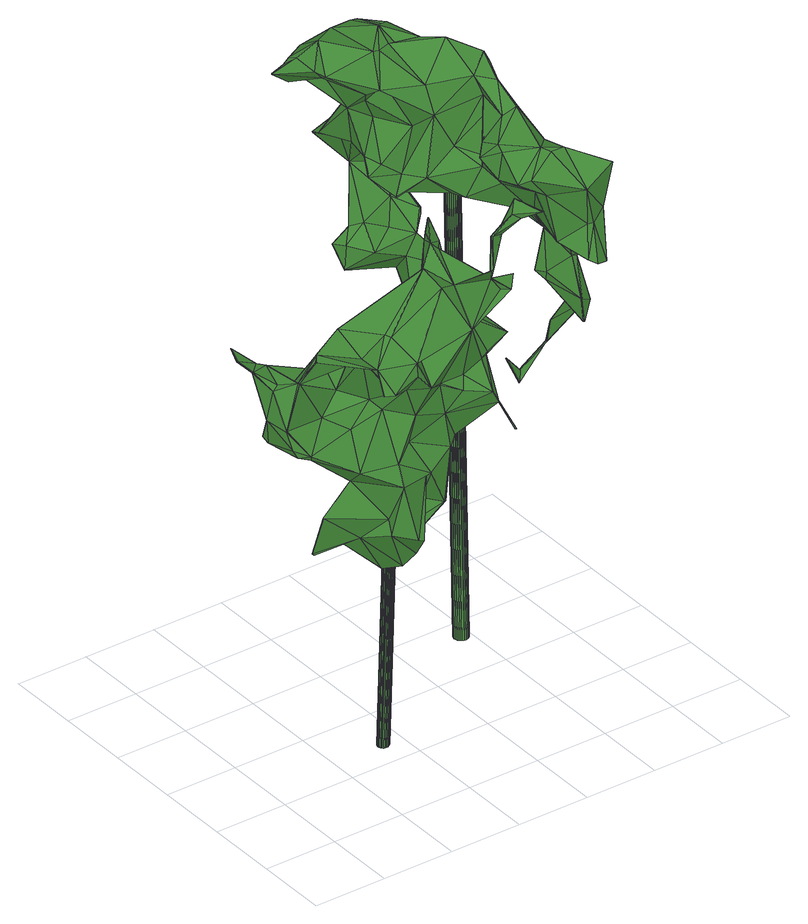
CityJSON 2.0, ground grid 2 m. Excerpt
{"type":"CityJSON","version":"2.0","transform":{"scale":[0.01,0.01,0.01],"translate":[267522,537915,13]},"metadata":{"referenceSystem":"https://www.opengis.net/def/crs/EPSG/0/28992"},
"CityObjects":{
"tree1":{"type":"SolitaryVegetationObject","attributes":{"gtid":206,"crown_width_m":4.95,"crown_median_z":23.78,"crown_r50_m":0.318,"crown_porosity":0.887,"trunk_H_m":10.5,"trunk_DBH_m":0.301,"trunk_radius_m":0.15,"trunk_base_height_m":13.28,"original_gtid":"206"},"geometry":[{"type":"Solid","lod":"3","boundaries":[[[[0,1,2]],[[3,4,5]],[[6,7,8]],[[9,10,11]],[[12,13,14]],[[15,16,17]],[[18,19,20]],[[21,19,18]],[[1,16,22]],[[23,16,1]],[[24,25,26]],[[24,26,27]],[[28,29,30]],[[31,32,33]],[[34,35,36]],[[37,33,38]],[[39,40,41]],[[42,43,35]],[[42,35,44]],[[31,45,32]],[[5,46,47]],[[48,49,50]],[[51,52,53]],[[43,36,35]],[[54,55,56]],[[57,55,54]],[[39,58,40]],[[36,43,59]],[[60,61,62]],[[63,64,12]],[[1,22,2]],[[65,4,66]],[[67,68,24]],[[69,44,34]],[[24,7,70]],[[71,67,72]],[[73,10,33]],[[74,26,75]],[[69,42,44]],[[76,77,5]],[[78,79,80]],[[81,82,83]],[[5,84,85]],[[14,86,12]],[[87,88,89]],[[32,90,33]],[[91,92,93]],[[94,95,96]],[[60,97,98]],[[23,17,16]],[[22,63,2]],[[99,71,72]],[[77,65,100]],[[95,47,101]],[[83,102,103]],[[83,104,102]],[[64,63,22]],[[105,106,107]],[[74,108,26]],[[53,21,88]],[[109,110,108]],[[111,112,113]],[[59,112,111]],[[77,76,65]],[[114,109,108]],[[44,35,34]],[[34,59,69]],[[115,88,87]],[[116,14,50]],[[116,50,49]],[[69,117,118]],[[69,119,42]],[[111,69,59]],[[118,113,112]],[[2,86,0]],[[2,63,86]],[[12,86,63]],[[74,100,114]],[[74,114,108]],[[120,121,122]],[[123,124,125]],[[123,125,126]],[[127,110,128]],[[28,129,124]],[[130,102,56]],[[58,131,132]],[[16,15,82]],[[68,99,133]],[[134,135,136]],[[83,82,15]],[[75,77,100]],[[75,100,74]],[[107,106,85]],[[137,138,139]],[[72,140,99]],[[101,141,142]],[[47,141,101]],[[143,83,80]],[[144,96,95]],[[51,53,115]],[[33,37,73]],[[58,73,37]],[[145,61,28]],[[32,45,146]],[[58,147,131]],[[72,67,140]],[[81,143,148]],[[120,104,121]],[[149,150,39]],[[49,150,149]],[[151,130,56]],[[152,61,145]],[[132,40,58]],[[21,89,88]],[[122,125,124]],[[65,76,5]],[[65,5,4]],[[153,6,142]],[[142,6,154]],[[109,130,151]],[[155,66,80]],[[51,115,87]],[[73,107,10]],[[118,156,113]],[[137,153,138]],[[140,67,27]],[[27,67,24]],[[19,157,20]],[[43,42,119]],[[124,97,122]],[[129,98,97]],[[129,97,124]],[[28,98,129]],[[158,9,11]],[[39,41,149]],[[148,135,134]],[[113,91,20]],[[93,20,91]],[[159,94,84]],[[159,84,5]],[[97,120,122]],[[142,154,52]],[[99,68,160]],[[161,162,15]],[[154,152,52]],[[163,6,8]],[[52,157,53]],[[124,30,29]],[[30,124,123]],[[52,152,145]],[[111,113,164]],[[144,158,96]],[[143,13,148]],[[71,99,160]],[[165,7,24]],[[166,167,147]],[[62,137,97]],[[61,137,62]],[[60,62,97]],[[168,57,137]],[[83,103,114]],[[4,105,169]],[[39,169,105]],[[93,92,30]],[[170,78,66]],[[170,66,4]],[[96,84,94]],[[109,151,110]],[[14,116,86]],[[47,46,25]],[[22,171,64]],[[154,172,152]],[[173,172,154]],[[105,4,3]],[[104,15,121]],[[104,83,15]],[[57,7,128]],[[25,46,75]],[[75,46,77]],[[80,83,155]],[[155,83,114]],[[155,114,100]],[[20,174,164]],[[5,77,46]],[[56,55,128]],[[151,56,128]],[[87,175,51]],[[96,85,84]],[[27,26,110]],[[27,110,140]],[[108,110,26]],[[163,154,6]],[[100,66,155]],[[100,65,66]],[[143,176,13]],[[114,103,109]],[[115,53,88]],[[81,148,134]],[[64,177,12]],[[13,12,177]],[[30,90,146]],[[146,90,32]],[[110,151,128]],[[3,106,105]],[[171,177,64]],[[148,177,135]],[[13,177,148]],[[157,178,30]],[[144,9,158]],[[40,147,41]],[[147,126,41]],[[20,179,146]],[[25,75,26]],[[160,68,67]],[[97,139,120]],[[69,164,117]],[[111,164,69]],[[52,180,142]],[[101,180,52]],[[101,52,51]],[[142,180,101]],[[144,45,31]],[[23,161,17]],[[15,17,161]],[[156,118,117]],[[153,181,138]],[[134,171,81]],[[16,171,22]],[[136,171,134]],[[147,182,131]],[[14,13,176]],[[95,94,47]],[[157,174,20]],[[165,68,127]],[[174,117,164]],[[99,140,133]],[[161,183,162]],[[160,67,71]],[[130,103,102]],[[173,154,163]],[[80,79,143]],[[89,21,175]],[[87,89,175]],[[95,184,185]],[[175,21,18]],[[16,82,171]],[[81,171,82]],[[156,117,174]],[[47,25,141]],[[181,141,25]],[[8,7,163]],[[179,20,93]],[[104,186,56]],[[120,186,104]],[[31,9,144]],[[10,9,31]],[[33,10,31]],[[158,11,10]],[[47,159,5]],[[176,50,14]],[[81,83,143]],[[135,177,136]],[[171,136,177]],[[109,103,130]],[[98,61,60]],[[98,28,61]],[[170,4,78]],[[78,4,169]],[[36,59,34]],[[91,113,187]],[[142,141,153]],[[57,153,137]],[[168,61,173]],[[61,168,137]],[[96,158,10]],[[56,102,104]],[[131,182,132]],[[39,150,169]],[[30,92,91]],[[0,116,1]],[[150,48,78]],[[184,18,146]],[[184,146,45]],[[68,165,24]],[[146,179,188]],[[57,6,153]],[[122,189,41]],[[121,189,122]],[[20,146,18]],[[20,164,113]],[[140,110,133]],[[52,178,157]],[[56,186,54]],[[107,85,10]],[[49,48,150]],[[68,133,127]],[[127,133,110]],[[41,126,125]],[[41,125,122]],[[73,58,107]],[[90,38,33]],[[39,105,107]],[[39,107,58]],[[30,146,188]],[[176,78,48]],[[190,23,1]],[[15,162,121]],[[45,144,185]],[[45,185,184]],[[95,185,144]],[[190,116,191]],[[1,116,190]],[[61,152,172]],[[61,172,173]],[[69,118,119]],[[6,70,7]],[[181,153,141]],[[57,128,55]],[[163,7,192]],[[86,116,0]],[[93,188,179]],[[166,30,167]],[[166,90,30]],[[126,167,123]],[[126,147,167]],[[150,78,169]],[[91,187,157]],[[91,157,30]],[[157,187,156]],[[156,187,113]],[[124,29,28]],[[143,79,176]],[[78,176,79]],[[53,19,21]],[[193,23,183]],[[23,190,183]],[[166,38,90]],[[193,183,161]],[[193,161,23]],[[165,127,7]],[[137,139,97]],[[186,139,54]],[[120,139,186]],[[54,139,138]],[[57,54,138]],[[168,192,57]],[[57,192,7]],[[59,43,119]],[[119,118,112]],[[59,119,112]],[[101,184,95]],[[30,123,167]],[[51,184,101]],[[184,175,18]],[[175,184,51]],[[190,191,183]],[[149,191,49]],[[191,149,162]],[[48,50,176]],[[162,183,191]],[[166,147,37]],[[147,58,37]],[[47,94,159]],[[166,37,38]],[[25,138,181]],[[40,182,147]],[[40,132,182]],[[157,19,53]],[[7,127,128]],[[80,194,78]],[[66,78,194]],[[66,194,80]],[[30,188,93]],[[5,85,3]],[[106,3,85]],[[10,85,96]],[[173,192,168]],[[163,192,173]],[[162,189,121]],[[149,41,189]],[[149,189,162]],[[49,191,116]],[[57,70,6]],[[156,174,157]],[[24,70,25]],[[145,178,52]],[[28,178,145]],[[28,30,178]],[[138,25,70]],[[138,70,57]],[[195,196,197]],[[195,197,198]],[[198,197,199]],[[198,199,200]],[[197,196,201]],[[197,201,199]],[[199,201,202]],[[199,202,200]],[[201,196,203]],[[201,203,202]],[[202,203,204]],[[202,204,200]],[[203,196,205]],[[203,205,204]],[[204,205,206]],[[204,206,200]],[[205,196,207]],[[205,207,206]],[[206,207,208]],[[206,208,200]],[[207,196,209]],[[207,209,208]],[[208,209,210]],[[208,210,200]],[[209,196,211]],[[209,211,210]],[[210,211,212]],[[210,212,200]],[[211,196,213]],[[211,213,212]],[[212,213,214]],[[212,214,200]],[[213,196,215]],[[213,215,214]],[[214,215,216]],[[214,216,200]],[[215,196,217]],[[215,217,216]],[[216,217,218]],[[216,218,200]],[[217,196,219]],[[217,219,218]],[[218,219,220]],[[218,220,200]],[[219,196,221]],[[219,221,220]],[[220,221,222]],[[220,222,200]],[[221,196,223]],[[221,223,222]],[[222,223,224]],[[222,224,200]],[[223,196,225]],[[223,225,224]],[[224,225,226]],[[224,226,200]],[[225,196,227]],[[225,227,226]],[[226,227,228]],[[226,228,200]],[[227,196,229]],[[227,229,228]],[[228,229,230]],[[228,230,200]],[[229,196,231]],[[229,231,230]],[[230,231,232]],[[230,232,200]],[[231,196,233]],[[231,233,232]],[[232,233,234]],[[232,234,200]],[[233,196,235]],[[233,235,234]],[[234,235,236]],[[234,236,200]],[[235,196,237]],[[235,237,236]],[[236,237,238]],[[236,238,200]],[[237,196,239]],[[237,239,238]],[[238,239,240]],[[238,240,200]],[[239,196,241]],[[239,241,240]],[[240,241,242]],[[240,242,200]],[[241,196,243]],[[241,243,242]],[[242,243,244]],[[242,244,200]],[[243,196,195]],[[243,195,244]],[[244,195,198]],[[244,198,200]]]]}]},
"tree2":{"type":"SolitaryVegetationObject","attributes":{"gtid":162,"crown_width_m":5.51,"crown_median_z":26.14,"crown_r50_m":0.285,"crown_porosity":0.891,"trunk_H_m":13.08,"trunk_DBH_m":0.395,"trunk_radius_m":0.198,"trunk_base_height_m":13.06,"original_gtid":"162"},"geometry":[{"type":"Solid","lod":"3","boundaries":[[[[245,246,247]],[[248,249,250]],[[251,252,253]],[[254,255,256]],[[257,258,259]],[[260,259,258]],[[260,257,259]],[[246,245,261]],[[262,261,245]],[[263,264,265]],[[266,267,268]],[[269,270,271]],[[272,273,258]],[[274,275,276]],[[277,278,279]],[[280,281,282]],[[255,254,283]],[[284,285,286]],[[287,288,289]],[[260,258,290]],[[291,260,292]],[[293,294,295]],[[296,270,297]],[[298,280,282]],[[299,300,301]],[[302,303,304]],[[272,258,257]],[[305,306,307]],[[263,305,307]],[[308,268,267]],[[309,310,311]],[[312,311,313]],[[272,257,314]],[[315,254,256]],[[316,317,318]],[[269,319,320]],[[321,322,271]],[[323,306,305]],[[324,325,326]],[[316,247,317]],[[314,327,328]],[[273,290,258]],[[271,319,269]],[[329,330,331]],[[251,332,333]],[[274,334,275]],[[283,335,336]],[[303,275,337]],[[338,339,250]],[[340,331,341]],[[342,337,275]],[[323,295,294]],[[317,343,344]],[[323,305,295]],[[345,285,346]],[[326,347,348]],[[267,266,349]],[[267,349,350]],[[273,351,352]],[[273,352,290]],[[252,290,352]],[[325,353,326]],[[354,355,255]],[[356,357,298]],[[327,314,345]],[[297,315,354]],[[299,358,359]],[[253,252,352]],[[256,355,315]],[[355,354,315]],[[320,319,360]],[[338,250,361]],[[283,281,335]],[[281,362,335]],[[280,362,281]],[[363,364,365]],[[366,367,368]],[[366,368,309]],[[369,334,274]],[[332,313,333]],[[370,333,313]],[[371,372,373]],[[312,313,332]],[[332,374,312]],[[348,375,326]],[[290,252,260]],[[260,252,376]],[[333,376,252]],[[363,365,377]],[[333,252,251]],[[378,379,347]],[[256,255,355]],[[342,275,334]],[[380,381,296]],[[306,382,383]],[[384,385,386]],[[387,364,388]],[[388,364,363]],[[366,389,351]],[[390,351,389]],[[310,370,313]],[[263,293,295]],[[333,391,376]],[[271,322,319]],[[392,376,391]],[[293,384,393]],[[373,367,371]],[[360,322,394]],[[387,395,386]],[[396,395,397]],[[398,317,344]],[[270,321,271]],[[345,325,399]],[[295,305,263]],[[400,401,402]],[[337,342,369]],[[401,400,403]],[[347,292,378]],[[404,378,292]],[[345,405,327]],[[406,287,407]],[[408,279,278]],[[366,309,389]],[[390,389,309]],[[394,409,360]],[[275,250,276]],[[379,410,411]],[[412,413,288]],[[316,261,262]],[[375,402,401]],[[298,282,356]],[[317,398,264]],[[257,353,314]],[[414,361,415]],[[414,338,361]],[[316,246,261]],[[284,416,417]],[[399,325,324]],[[418,330,329]],[[401,324,375]],[[250,275,303]],[[331,419,329]],[[331,420,419]],[[421,422,423]],[[406,340,424]],[[371,266,268]],[[255,425,354]],[[250,249,361]],[[426,427,428]],[[369,427,426]],[[390,311,374]],[[361,249,415]],[[429,403,400]],[[304,403,429]],[[276,250,339]],[[430,307,265]],[[345,314,325]],[[297,431,296]],[[414,432,338]],[[323,382,306]],[[272,433,273]],[[266,371,434]],[[286,277,416]],[[395,435,277]],[[373,372,308]],[[436,370,310]],[[270,437,321]],[[334,369,342]],[[308,438,439]],[[308,439,424]],[[360,319,322]],[[434,314,328]],[[423,440,388]],[[387,388,440]],[[277,286,278]],[[320,409,441]],[[251,374,332]],[[387,435,395]],[[327,442,328]],[[408,443,279]],[[345,289,405]],[[250,303,248]],[[337,304,303]],[[248,410,249]],[[426,444,396]],[[248,303,302]],[[445,423,435]],[[340,341,424]],[[436,446,391]],[[326,375,324]],[[363,447,388]],[[418,448,330]],[[449,378,392]],[[356,450,357]],[[412,451,452]],[[452,451,358]],[[387,453,364]],[[337,397,454]],[[369,396,397]],[[369,397,337]],[[350,413,412]],[[454,408,304]],[[454,304,337]],[[325,314,353]],[[438,455,456]],[[298,357,457]],[[453,294,393]],[[453,323,294]],[[315,297,441]],[[386,383,387]],[[395,279,443]],[[277,279,395]],[[386,395,384]],[[426,428,458]],[[396,369,426]],[[436,309,368]],[[412,459,350]],[[459,267,350]],[[347,379,348]],[[377,365,458]],[[377,458,428]],[[377,460,363]],[[432,363,460]],[[362,461,335]],[[316,318,344]],[[369,274,427]],[[280,457,362]],[[270,269,441]],[[441,269,320]],[[461,362,457]],[[296,462,437]],[[296,437,270]],[[449,329,463]],[[464,465,420]],[[419,463,329]],[[466,467,418]],[[466,418,449]],[[302,304,400]],[[437,394,321]],[[296,431,380]],[[247,262,245]],[[468,307,306]],[[468,383,386]],[[411,375,348]],[[379,411,348]],[[367,467,446]],[[453,382,323]],[[383,468,306]],[[385,468,386]],[[314,433,272]],[[469,470,299]],[[468,265,307]],[[471,472,473]],[[286,285,474]],[[345,474,285]],[[260,404,292]],[[393,294,293]],[[264,398,430]],[[293,265,384]],[[385,384,265]],[[468,385,265]],[[395,393,384]],[[438,357,450]],[[293,263,265]],[[475,472,476]],[[475,473,472]],[[392,391,446]],[[284,286,416]],[[247,343,317]],[[343,246,316]],[[344,343,316]],[[462,281,283]],[[430,265,264]],[[340,420,331]],[[406,420,340]],[[336,477,301]],[[299,301,477]],[[424,288,287]],[[247,246,343]],[[437,283,394]],[[283,254,394]],[[462,356,282]],[[282,281,462]],[[307,430,263]],[[460,427,274]],[[321,394,322]],[[410,476,249]],[[249,476,415]],[[469,478,461]],[[335,461,478]],[[336,335,477]],[[478,477,335]],[[455,462,296]],[[356,462,455]],[[430,398,344]],[[441,297,270]],[[253,351,390]],[[352,351,253]],[[330,341,331]],[[370,391,333]],[[436,391,370]],[[417,406,407]],[[247,316,262]],[[263,318,264]],[[430,318,263]],[[344,318,430]],[[264,318,317]],[[414,447,432]],[[315,409,254]],[[315,441,409]],[[410,248,411]],[[417,420,406]],[[278,403,408]],[[418,329,449]],[[454,397,408]],[[465,416,463]],[[464,416,465]],[[301,300,479]],[[455,479,300]],[[304,429,400]],[[379,475,410]],[[260,480,257]],[[388,421,423]],[[415,421,414]],[[444,365,364]],[[444,364,453]],[[300,456,455]],[[359,300,299]],[[359,456,300]],[[422,471,473]],[[422,476,471]],[[473,449,463]],[[412,439,451]],[[310,309,436]],[[350,349,434]],[[266,434,349]],[[397,443,408]],[[478,469,299]],[[301,479,336]],[[381,336,479]],[[296,479,455]],[[381,479,296]],[[298,457,280]],[[433,434,481]],[[433,481,351]],[[308,424,373]],[[400,402,302]],[[359,358,451]],[[449,475,379]],[[393,396,444]],[[359,451,456]],[[453,393,444]],[[458,365,444]],[[426,458,444]],[[451,438,456]],[[371,481,434]],[[446,436,368]],[[476,421,415]],[[461,457,469]],[[357,308,457]],[[469,457,308]],[[469,308,267]],[[267,459,469]],[[478,299,477]],[[308,357,438]],[[432,460,274]],[[286,474,278]],[[395,482,393]],[[396,393,482]],[[396,482,395]],[[473,475,449]],[[401,474,324]],[[278,474,401]],[[399,324,474]],[[399,474,345]],[[467,448,418]],[[377,427,460]],[[428,427,377]],[[330,448,341]],[[276,339,274]],[[466,446,467]],[[466,392,446]],[[421,388,447]],[[421,447,414]],[[351,273,433]],[[434,433,314]],[[451,439,438]],[[434,328,413]],[[434,413,350]],[[354,425,297]],[[462,283,437]],[[379,378,449]],[[360,409,320]],[[394,254,409]],[[411,402,375]],[[248,302,402]],[[411,248,402]],[[367,366,481]],[[367,481,371]],[[351,481,366]],[[432,339,338]],[[432,274,339]],[[420,417,464]],[[346,285,284]],[[466,449,392]],[[328,442,413]],[[413,442,288]],[[376,404,260]],[[299,470,358]],[[438,450,455]],[[356,455,450]],[[383,382,387]],[[387,382,453]],[[376,392,404]],[[417,416,464]],[[378,404,392]],[[395,443,397]],[[289,442,405]],[[405,442,327]],[[288,442,289]],[[476,410,475]],[[304,408,403]],[[445,387,440]],[[445,440,423]],[[459,412,452]],[[467,367,448]],[[387,445,435]],[[416,277,435]],[[423,416,435]],[[288,439,412]],[[424,439,288]],[[424,287,406]],[[312,374,311]],[[390,374,253]],[[424,341,373]],[[287,289,346]],[[289,345,346]],[[417,407,284]],[[287,346,407]],[[346,284,407]],[[367,341,448]],[[373,341,367]],[[463,422,473]],[[423,422,463]],[[416,423,463]],[[476,422,421]],[[297,425,431]],[[380,425,381]],[[380,431,425]],[[255,283,425]],[[283,336,425]],[[336,381,425]],[[313,311,310]],[[446,368,367]],[[363,432,447]],[[278,401,403]],[[292,347,480]],[[291,480,260]],[[353,257,480]],[[291,292,480]],[[471,476,472]],[[463,419,483]],[[465,463,483]],[[420,483,419]],[[465,483,420]],[[353,480,326]],[[347,326,480]],[[452,470,459]],[[452,358,470]],[[253,374,251]],[[309,311,390]],[[308,372,268]],[[371,268,372]],[[459,470,469]],[[484,485,486]],[[484,486,487]],[[487,486,488]],[[487,488,489]],[[486,485,490]],[[486,490,488]],[[488,490,491]],[[488,491,489]],[[490,485,492]],[[490,492,491]],[[491,492,493]],[[491,493,489]],[[492,485,494]],[[492,494,493]],[[493,494,495]],[[493,495,489]],[[494,485,496]],[[494,496,495]],[[495,496,497]],[[495,497,489]],[[496,485,498]],[[496,498,497]],[[497,498,499]],[[497,499,489]],[[498,485,500]],[[498,500,499]],[[499,500,501]],[[499,501,489]],[[500,485,502]],[[500,502,501]],[[501,502,503]],[[501,503,489]],[[502,485,504]],[[502,504,503]],[[503,504,505]],[[503,505,489]],[[504,485,506]],[[504,506,505]],[[505,506,507]],[[505,507,489]],[[506,485,508]],[[506,508,507]],[[507,508,509]],[[507,509,489]],[[508,485,510]],[[508,510,509]],[[509,510,511]],[[509,511,489]],[[510,485,512]],[[510,512,511]],[[511,512,513]],[[511,513,489]],[[512,485,514]],[[512,514,513]],[[513,514,515]],[[513,515,489]],[[514,485,516]],[[514,516,515]],[[515,516,517]],[[515,517,489]],[[516,485,518]],[[516,518,517]],[[517,518,519]],[[517,519,489]],[[518,485,520]],[[518,520,519]],[[519,520,521]],[[519,521,489]],[[520,485,522]],[[520,522,521]],[[521,522,523]],[[521,523,489]],[[522,485,524]],[[522,524,523]],[[523,524,525]],[[523,525,489]],[[524,485,526]],[[524,526,525]],[[525,526,527]],[[525,527,489]],[[526,485,528]],[[526,528,527]],[[527,528,529]],[[527,529,489]],[[528,485,530]],[[528,530,529]],[[529,530,531]],[[529,531,489]],[[530,485,532]],[[530,532,531]],[[531,532,533]],[[531,533,489]],[[532,485,484]],[[532,484,533]],[[533,484,487]],[[533,487,489]]]]}]}
},
"vertices":[
[360,197,594],[355,153,609],[339,183,579],[489,301,928],[452,330,874],[395,358,1012],[220,286,1226],[99,278,1124],[130,249,1189],[610,314,1095],[607,288,1077],[610,315,1093],[340,256,584],[299,340,672],[375,270,613],[284,104,848],[262,124,709],[301,68,711],[479,206,1349],[471,220,1396],[546,112,1340],[494,249,1393],[326,167,577],[318,69,703],[91,398,1117],[243,363,1063],[137,417,1047],[90,404,1111],[331,116,1177],[391,195,1142],[492,114,1212],[559,242,1204],[546,209,1195],[662,202,1094],[607,39,1545],[624,11,1553],[624,9,1551],[584,183,1070],[588,183,1078],[491,183,879],[568,111,980],[445,158,970],[575,58,1583],[622,9,1553],[577,59,1582],[549,235,1218],[274,393,1037],[379,281,1112],[407,207,722],[460,178,704],[397,199,673],[473,281,1387],[413,204,1369],[448,224,1418],[180,295,987],[63,274,1004],[91,216,952],[101,276,1122],[570,113,980],[584,42,1531],[205,76,1151],[230,138,1185],[229,125,1167],[304,218,554],[301,218,553],[355,391,961],[325,307,934],[66,404,1128],[35,373,1131],[560,90,1498],[99,319,1088],[10,426,1180],[10,429,1179],[575,229,1061],[152,420,991],[183,429,1016],[360,397,976],[289,420,1010],[389,252,808],[361,217,800],[268,226,870],[127,216,762],[274,153,736],[208,219,837],[518,256,1061],[511,258,988],[375,231,595],[508,316,1418],[508,314,1420],[510,313,1418],[539,198,1188],[545,110,1338],[569,105,1303],[589,89,1302],[520,264,1084],[473,272,1177],[584,315,1080],[317,139,1095],[230,64,1151],[2,395,1161],[225,364,951],[427,243,1243],[99,227,933],[104,261,927],[191,155,897],[501,268,908],[501,283,929],[512,255,986],[57,365,944],[59,345,936],[46,334,1011],[546,69,1488],[512,57,1500],[498,35,1423],[137,313,937],[482,289,1402],[389,192,637],[513,67,1494],[510,59,1501],[564,50,1546],[295,207,1013],[301,150,884],[357,157,998],[421,147,1069],[369,109,1095],[420,145,1067],[478,132,1036],[53,316,1100],[60,273,1003],[322,100,1151],[74,245,939],[573,45,935],[574,48,934],[33,375,1129],[125,258,641],[133,260,635],[131,258,634],[233,206,1178],[230,305,1042],[278,238,1032],[64,405,1126],[343,253,1135],[251,292,1215],[244,244,718],[559,264,1212],[296,173,1235],[570,108,1302],[545,101,1022],[213,255,695],[464,162,866],[455,179,859],[66,254,956],[286,186,1239],[248,254,1193],[220,285,1230],[265,310,945],[491,39,1418],[455,136,1343],[604,329,1093],[473,230,1056],[5,394,1162],[390,161,817],[399,153,821],[131,251,1207],[544,71,1488],[71,325,1107],[556,163,1080],[493,151,1066],[130,246,1188],[471,251,868],[357,259,922],[226,203,676],[233,206,1181],[131,249,1209],[493,41,1418],[505,285,1376],[352,252,688],[202,252,649],[443,170,1320],[615,117,1324],[334,211,1245],[342,251,1134],[571,48,935],[406,204,722],[472,229,1253],[554,260,1219],[233,251,956],[494,39,1416],[589,92,1301],[355,183,910],[396,196,673],[457,177,704],[128,247,1189],[308,163,703],[326,278,930],[340,245,28],[325,245,28],[340,249,28],[357,224,1077],[356,228,1077],[342,224,1077],[338,252,28],[355,231,1077],[336,255,28],[353,235,1077],[333,258,28],[350,237,1078],[329,259,28],[346,239,1078],[325,260,28],[342,239,1078],[321,260,28],[338,239,1078],[318,258,28],[335,237,1078],[315,256,28],[331,235,1078],[312,253,28],[329,232,1078],[311,249,28],[327,228,1078],[310,245,28],[327,224,1078],[310,241,28],[327,221,1078],[312,238,28],[329,217,1078],[314,235,28],[331,214,1077],[317,232,28],[334,211,1077],[321,231,28],[338,210,1077],[325,230,28],[342,209,1077],[329,230,28],[345,210,1077],[332,232,28],[349,211,1077],[335,234,28],[352,213,1077],[338,237,28],[355,216,1077],[339,241,28],[356,220,1077],
[803,403,859],[805,405,859],[825,379,794],[830,395,1570],[743,351,1518],[799,257,1537],[508,830,1640],[583,806,1673],[535,861,1611],[792,705,836],[819,727,843],[843,701,834],[723,774,1653],[666,816,1661],[709,774,1653],[668,733,1686],[805,403,859],[826,378,797],[1002,356,970],[998,484,852],[996,397,980],[571,866,1351],[659,837,1248],[570,863,1350],[703,542,800],[725,570,889],[662,576,823],[699,803,1645],[603,864,1613],[876,174,1430],[862,248,1519],[821,244,1524],[857,530,1252],[873,524,1377],[880,471,1275],[587,809,1054],[603,780,989],[602,778,991],[753,777,942],[799,586,1399],[818,597,1410],[829,565,1372],[714,713,1343],[731,775,1318],[808,771,1394],[643,811,1669],[684,688,1654],[662,682,1662],[991,320,1000],[951,297,1026],[959,298,959],[835,650,973],[826,614,886],[602,773,1062],[766,774,1129],[784,720,1113],[766,734,1083],[833,396,1569],[852,316,1510],[839,362,1464],[957,301,959],[924,408,1034],[993,397,979],[657,835,1248],[476,831,1546],[411,812,1602],[413,814,1604],[443,809,1621],[460,778,1649],[772,779,1516],[829,656,828],[851,410,804],[966,461,816],[965,458,817],[663,598,803],[733,562,783],[693,637,839],[667,634,818],[949,298,1027],[833,566,1572],[809,685,1537],[820,642,1632],[828,804,1397],[806,805,1392],[630,586,1354],[635,677,1331],[604,686,1302],[457,806,1636],[512,763,1686],[959,185,1472],[754,789,961],[759,781,965],[899,276,1392],[729,251,1460],[759,240,1466],[607,686,1300],[620,724,1335],[960,188,1472],[850,413,804],[964,461,818],[858,710,1436],[757,678,1426],[785,620,1666],[824,520,1664],[629,822,1347],[689,818,1298],[544,849,1546],[590,864,1615],[756,673,1644],[867,698,862],[855,704,843],[650,723,1050],[661,782,1101],[767,797,1188],[785,722,1129],[668,635,816],[734,323,1514],[618,822,1054],[841,247,1258],[894,303,1270],[888,229,1232],[512,843,1548],[584,744,1477],[548,788,1556],[953,216,1332],[462,707,1646],[568,837,1364],[610,805,1352],[616,772,1354],[464,820,1614],[836,513,1635],[604,665,1671],[880,176,1229],[701,588,1579],[793,519,1607],[858,652,957],[837,653,973],[920,400,1062],[904,425,1060],[1000,441,1098],[983,506,1055],[987,467,1110],[918,408,1186],[851,356,1284],[490,860,1553],[489,861,1556],[486,697,1625],[599,632,1579],[969,344,1120],[731,676,865],[920,410,1188],[985,288,1257],[908,332,1280],[996,485,851],[801,639,1510],[840,447,1538],[845,488,1532],[833,476,1603],[868,465,1377],[622,666,1666],[828,801,1396],[635,682,1309],[711,688,1354],[894,459,1364],[708,642,839],[794,405,1551],[830,475,1604],[737,805,1237],[723,786,1317],[727,329,1435],[711,383,1475],[727,518,1299],[703,640,1358],[708,651,1427],[596,562,1314],[626,658,1302],[786,396,1367],[792,483,1368],[750,492,1290],[678,802,1291],[836,656,923],[937,179,1203],[913,198,1311],[900,163,1217],[816,390,1451],[994,484,853],[857,649,957],[806,244,1405],[626,774,1543],[676,811,1447],[855,528,1252],[488,715,1614],[732,675,868],[733,773,1154],[734,804,1236],[878,449,1263],[789,595,833],[807,804,1390],[880,449,1265],[962,258,1202],[864,479,1267],[578,658,1561],[812,297,1385],[650,730,1434],[713,569,1497],[720,762,1077],[765,794,1189],[756,809,1206],[954,341,1126],[847,402,1342],[762,707,1072],[782,721,1129],[633,805,1090],[935,180,1202],[736,826,1217],[897,201,1312],[647,817,1082],[733,709,1017],[657,523,1365],[676,589,1339],[616,564,1320],[651,686,1548],[615,714,1502],[981,505,1054],[678,799,1104],[744,801,1174],[816,493,1381],[842,488,1531],[759,551,1402],[819,596,1412],[816,512,1547],[739,411,1495],[754,760,1083],[722,764,1075],[764,709,1071],[749,677,1652],[606,781,1475],[957,341,1127],[599,562,1312],[795,545,6],[775,545,6],[794,550,6],[785,568,1314],[785,573,1314],[766,569,1314],[792,555,6],[783,578,1314],[789,559,6],[780,582,1314],[785,562,6],[776,586,1313],[780,564,6],[771,588,1313],[775,565,6],[766,588,1313],[770,564,6],[761,588,1313],[765,562,6],[756,586,1313],[761,559,6],[752,583,1313],[758,555,6],[749,579,1313],[756,551,6],[747,574,1313],[755,545,6],[746,569,1314],[756,540,6],[747,564,1314],[758,535,6],[748,559,1314],[761,531,6],[751,555,1314],[765,528,6],[755,552,1314],[770,526,6],[760,550,1314],[775,525,6],[765,549,1314],[780,526,6],[770,549,1314],[785,528,6],[775,551,1314],[789,531,6],[779,554,1314],[792,535,6],[783,558,1314],[794,540,6],[785,563,1314]
]}
